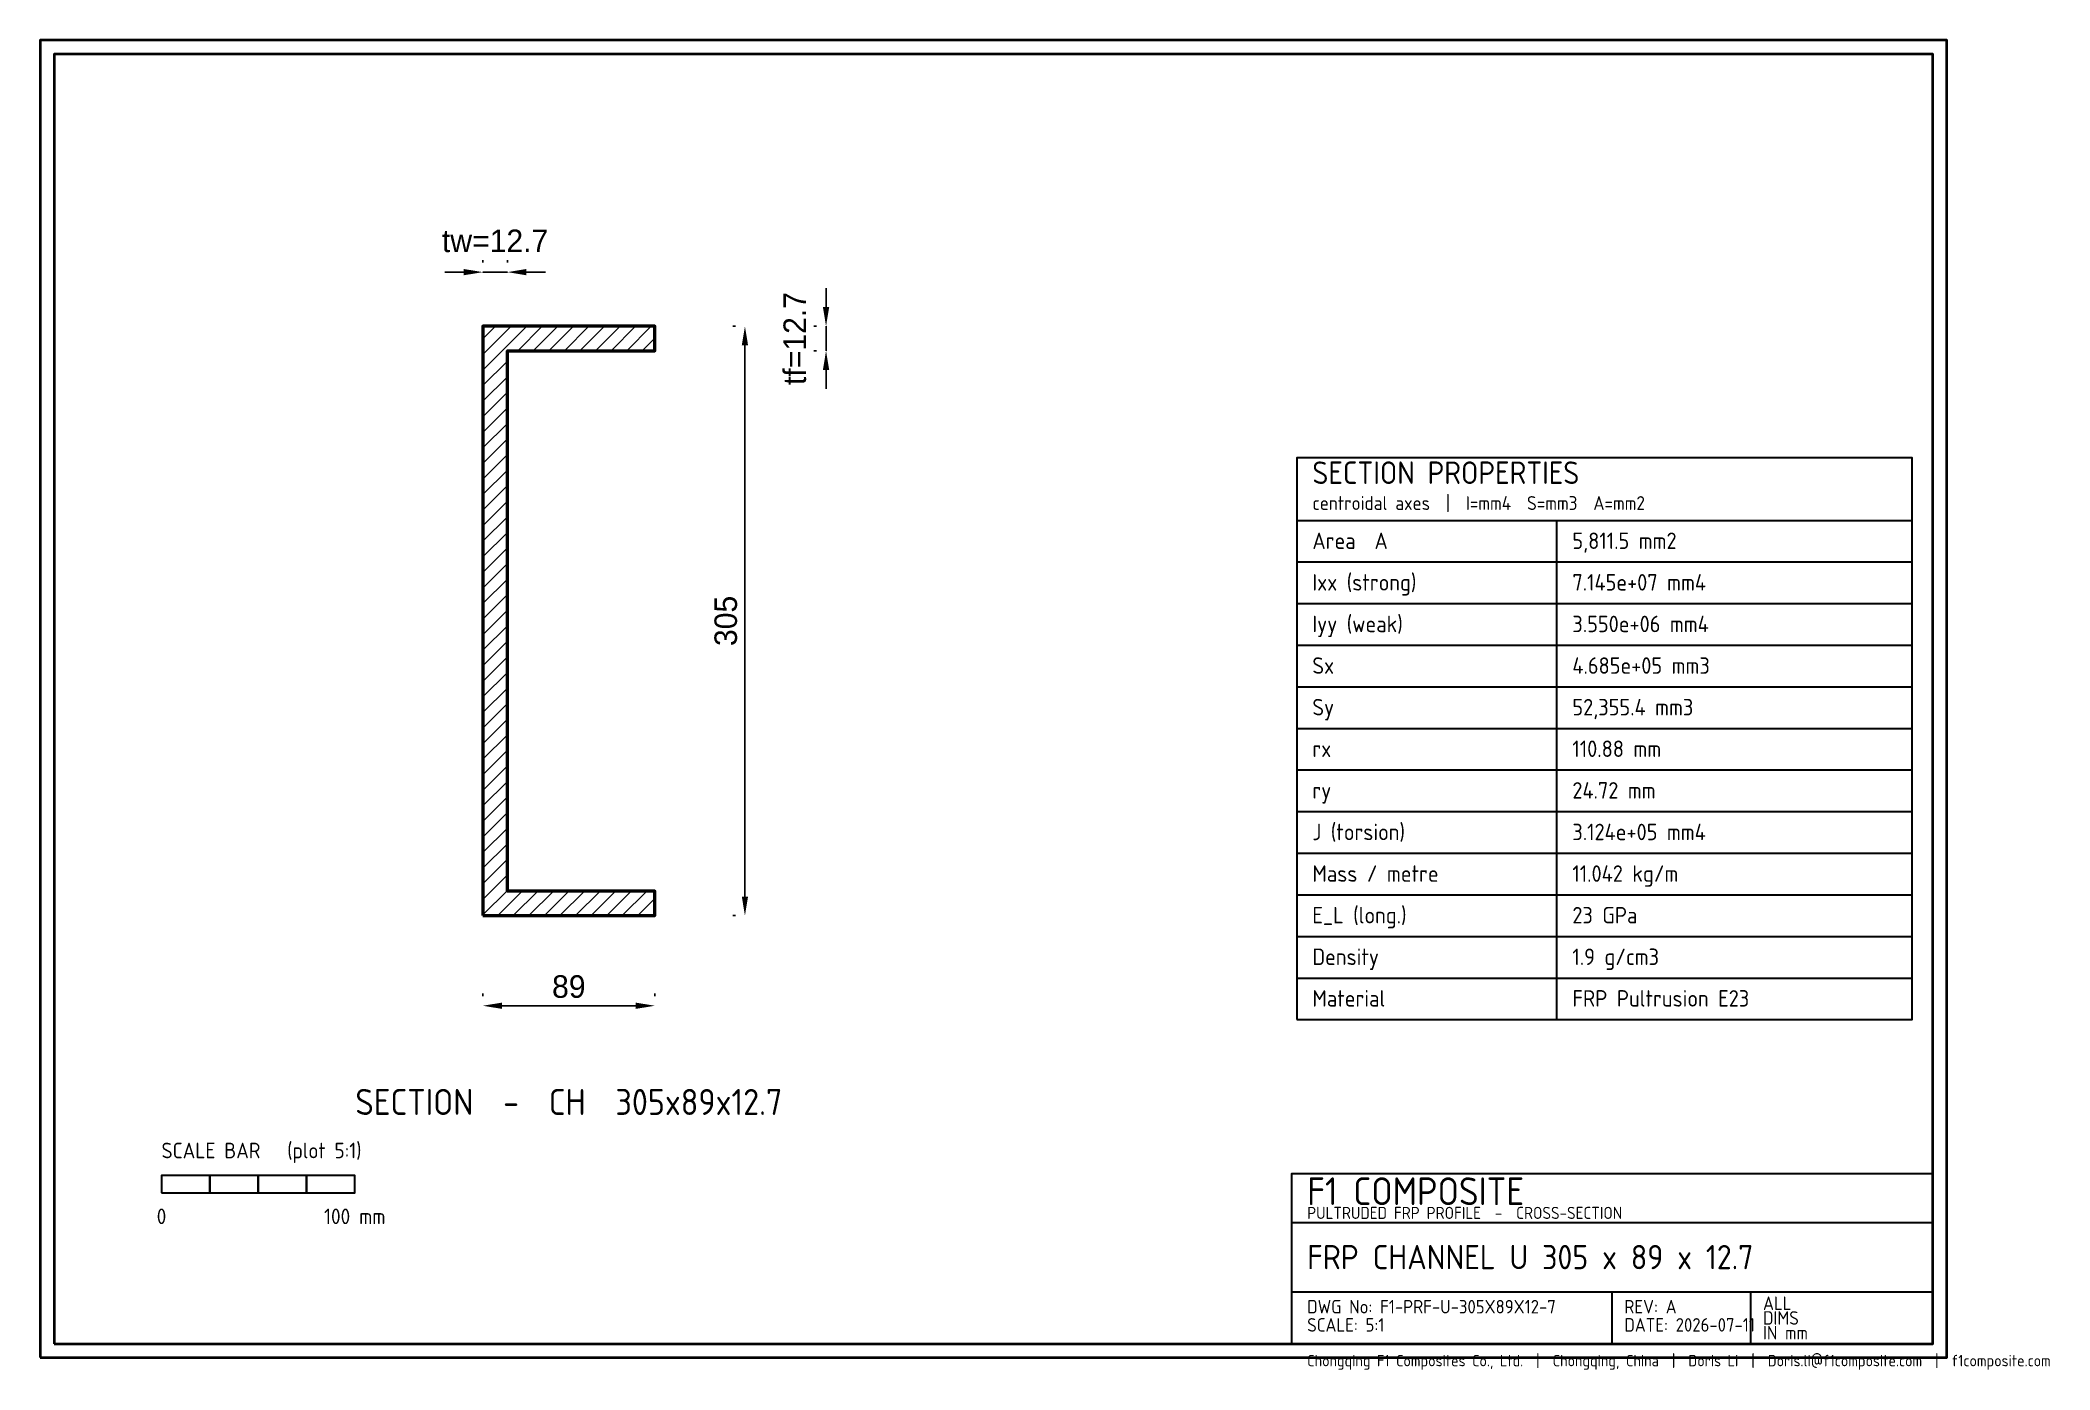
# Model space of a CAD drawing. Header units: millimetres. Extents: x 0 to 11595, y -70 to 7600.
import ezdxf
from ezdxf.enums import TextEntityAlignment as Align

# ---------------------------------------------------------------- set-up
doc = ezdxf.new("R2010")
doc.units = ezdxf.units.MM
for name, color, linetype, lineweight in [('BEAM', 4, 'CONTINUOUS', 50), ('BORDER', 250, 'CONTINUOUS', 40), ('DIM', 1, 'CONTINUOUS', 18), ('HATCH', 9, 'CONTINUOUS', 9), ('TEXT', 250, 'CONTINUOUS', 25), ('TITLE', 250, 'CONTINUOUS', 30)]:
    doc.layers.add(name, color=color, linetype=linetype, lineweight=lineweight)
doc.styles.add('F1', font='isocp.shx')
doc.dimstyles.new('F1DIM', dxfattribs={"dimtxt": 130, "dimasz": 110, "dimexe": 70, "dimexo": 55, "dimgap": 45, "dimtad": 1, "dimdec": 0, "dimcen": 2.5, "dimclrd": 1, "dimclre": 1, "dimclrt": 1, "dimazin": 3, "dimtfac": 1, "dimtmove": 0, "dimatfit": 3})

msp = doc.modelspace()

# ---------------------------------------------------------------- hatches: boundary and pattern name
at = {"layer": 'HATCH'}
h = msp.add_hatch(dxfattribs=at)
h.set_pattern_fill('ANSI31', scale=20)
h.paths.add_polyline_path([(2553.9, 2550), (3546.1, 2550), (3546.1, 2691.6), (2695.5, 2691.6), (2695.5, 5808.4), (3546.1, 5808.4), (3546.1, 5950), (2553.9, 5950)])

# ---------------------------------------------------------------- linework, layer by layer
at = {"layer": 'BEAM'}
msp.add_lwpolyline([(2553.9, 2550), (3546.1, 2550), (3546.1, 2691.6), (2695.5, 2691.6), (2695.5, 5808.4), (3546.1, 5808.4), (3546.1, 5950), (2553.9, 5950)], close=True, dxfattribs=at)
at = {"layer": 'BORDER'}
for points in [[(0, 0), (11000, 0), (11000, 7600), (0, 7600)], [(80, 80), (10920, 80), (10920, 7520), (80, 7520)]]:
    msp.add_lwpolyline(points, close=True, dxfattribs=at)
at = {"layer": 'TITLE'}
for p, q in [((7250, 4830), (10800, 4830)), ((8750, 1950), (8750, 4830)), ((7250, 4590), (10800, 4590)), ((7250, 4350), (10800, 4350)), ((7250, 4110), (10800, 4110)), ((7250, 3870), (10800, 3870)), ((7250, 3630), (10800, 3630)), ((7250, 3390), (10800, 3390)), ((7250, 3150), (10800, 3150)), ((7250, 2910), (10800, 2910)), ((7250, 2670), (10800, 2670)), ((7250, 2430), (10800, 2430)), ((7250, 2190), (10800, 2190)), ((7250, 1950), (10800, 1950)), ((7220, 780), (10920, 780)), ((7220, 380), (10920, 380)), ((9070, 80), (9070, 380)), ((9870, 80), (9870, 380))]:
    msp.add_line(p, q, dxfattribs=at)
for points in [[(7250, 1950), (10800, 1950), (10800, 5190), (7250, 5190)], [(700, 950), (978.7, 950), (978.7, 1050), (700, 1050)], [(978.7, 950), (1257.4, 950), (1257.4, 1050), (978.7, 1050)], [(1257.4, 950), (1536.1, 950), (1536.1, 1050), (1257.4, 1050)], [(1536.1, 950), (1814.8, 950), (1814.8, 1050), (1536.1, 1050)], [(7220, 80), (10920, 80), (10920, 1060), (7220, 1060)]]:
    msp.add_lwpolyline(points, close=True, dxfattribs=at)

# ---------------------------------------------------------------- texts
at = {"layer": 'TEXT', "style": 'F1'}
for s, height, p in [('centroidal axes  |  I=mm4  S=mm3  A=mm2', 80, (7340, 4890)), ('Area  A', 95, (7340, 4665)), ('5,811.5 mm2', 95, (8840, 4665)), ('Ixx (strong)', 95, (7340, 4425)), ('7.145e+07 mm4', 95, (8840, 4425)), ('Iyy (weak)', 95, (7340, 4185)), ('3.550e+06 mm4', 95, (8840, 4185)), ('Sx', 95, (7340, 3945)), ('4.685e+05 mm3', 95, (8840, 3945)), ('Sy', 95, (7340, 3705)), ('52,355.4 mm3', 95, (8840, 3705)), ('rx', 95, (7340, 3465)), ('110.88 mm', 95, (8840, 3465)), ('ry', 95, (7340, 3225)), ('24.72 mm', 95, (8840, 3225)), ('J (torsion)', 95, (7340, 2985)), ('3.124e+05 mm4', 95, (8840, 2985)), ('Mass / metre', 95, (7340, 2745)), ('11.042 kg/m', 95, (8840, 2745)), ('E_L (long.)', 95, (7340, 2505)), ('23 GPa', 95, (8840, 2505)), ('Density', 95, (7340, 2265)), ('1.9 g/cm3', 95, (8840, 2265)), ('Material', 95, (7340, 2025)), ('FRP Pultrusion E23', 95, (8840, 2025)), ('SCALE BAR   (plot 5:1)', 90, (700, 1150)), ('Chongqing F1 Composites Co., Ltd.  |  Chongqing, China  |  Doris Li  |  Doris.li@f1composite.com  |  f1composite.com', 66, (7310, -50))]:
    msp.add_text(s, height=height, dxfattribs=at).set_placement(p)
for s, p in [('0', (700, 770)), ('100 mm', (1814.8, 770))]:
    msp.add_text(s, height=90, dxfattribs=at).set_placement(p, align=Align.CENTER)
at = {"layer": 'TITLE', "style": 'F1'}
for s, height, p in [('SECTION PROPERTIES', 130, (7340, 5040)), ('F1 COMPOSITE', 160, (7310, 880)), ('PULTRUDED FRP PROFILE  -  CROSS-SECTION', 70, (7310, 800)), ('FRP CHANNEL U 305 x 89 x 12.7', 140, (7310, 510)), ('ALL', 78, (9940, 275)), ('DWG No: F1-PRF-U-305X89X12-7', 78, (7310, 255)), ('REV: A', 78, (9140, 255)), ('DIMS', 78, (9940, 190)), ('SCALE: 5:1', 78, (7310, 150)), ('DATE: 2026-07-11', 78, (9140, 150)), ('IN mm', 78, (9940, 105))]:
    msp.add_text(s, height=height, dxfattribs=at).set_placement(p)
msp.add_text('SECTION  -  CH  305x89x12.7', height=150, dxfattribs=at).set_placement((3050, 1400), align=Align.CENTER)

# ---------------------------------------------------------------- dimensions: what is measured, and where the dimension line sits
at = {"layer": 'DIM'}
for base, p1, p2, text in [((2553.9, 6262), (2553.9, 6262), (2695.5, 6262), 'tw=12.7'), ((2553.9, 2030), (2553.9, 2030), (3546.1, 2030), '89')]:
    msp.add_linear_dim(base=base, p1=p1, p2=p2, text=text, dimstyle='F1DIM', dxfattribs=at).render()
for base, p1, p2, text in [((4534.1, 5808.4), (4534.1, 5808.4), (4534.1, 5950), 'tf=12.7'), ((4066.1, 2550), (4066.1, 2550), (4066.1, 5950), '305')]:
    msp.add_linear_dim(base=base, p1=p1, p2=p2, angle=90, text=text, dimstyle='F1DIM', dxfattribs=at).render()

doc.saveas('drawing.dxf')
